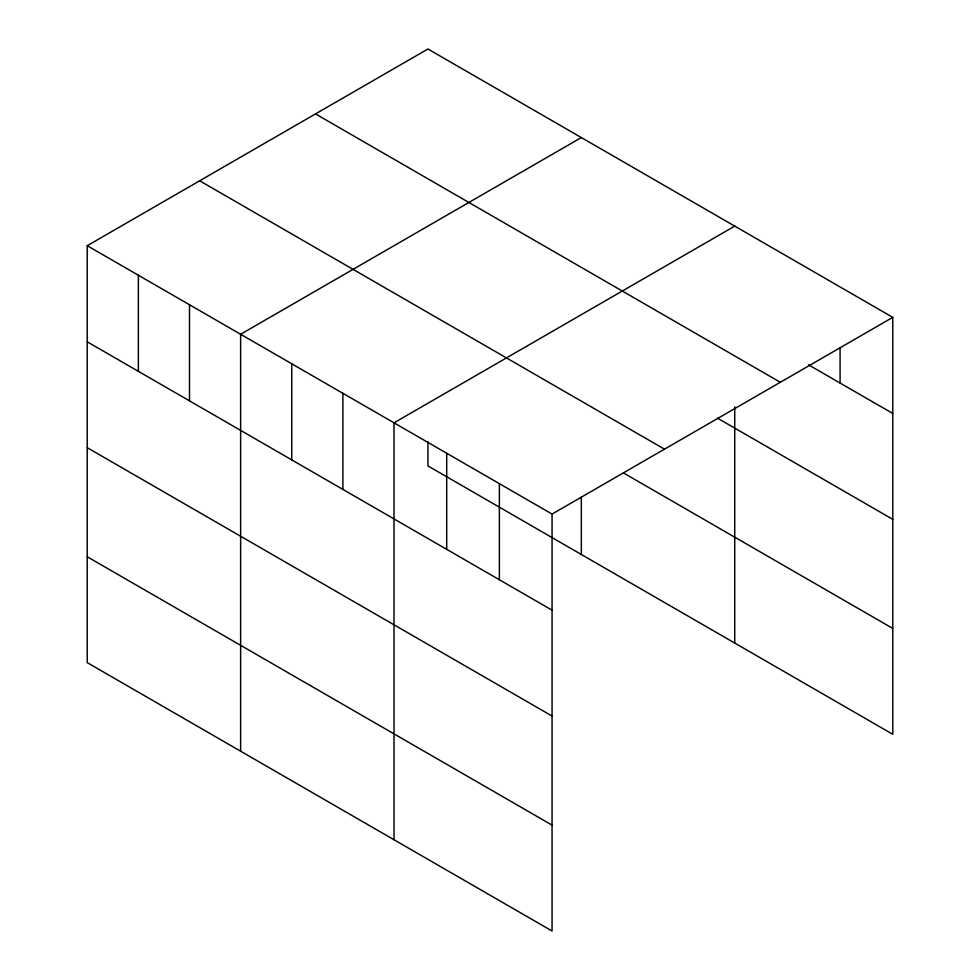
<?xml version="1.0" encoding="UTF-8"?>
<svg xmlns="http://www.w3.org/2000/svg" width="980" height="980" viewBox="0 0 980 980"><rect width="100%" height="100%" fill="white"/><g stroke="black" fill="none" stroke-linecap="round" stroke-linejoin="round"><path stroke-width="1.47" d="M87.232 245.711L552.059 514.071L552.059 931L87.232 662.639L87.232 245.711L427.942 49L892.768 317.361L892.768 734.289L427.942 465.929L427.942 441.735M581.336 137.555L240.627 334.266L240.627 751.195M734.731 226.123L394.021 422.821L394.021 839.762M552.059 514.071L892.768 317.361M808.476 364.805L892.768 413.462M315.511 113.913L780.325 382.274M717.679 418.264L892.768 519.339M199.675 180.798L664.489 449.159M623.292 472.838L892.768 628.425M87.232 341.812L552.059 610.173M87.232 447.689L552.059 716.049M87.232 556.763L552.059 825.123M840.081 347.961L840.081 383.058M734.731 406.921L734.731 643.052M581.336 497.019L581.336 554.496M499.371 483.655L499.371 579.756M446.696 453.238L446.696 549.351M342.89 393.299L342.89 489.412M291.758 363.788L291.758 459.89M189.495 304.743L189.495 400.857M138.364 275.221L138.364 371.334"/></g></svg>
